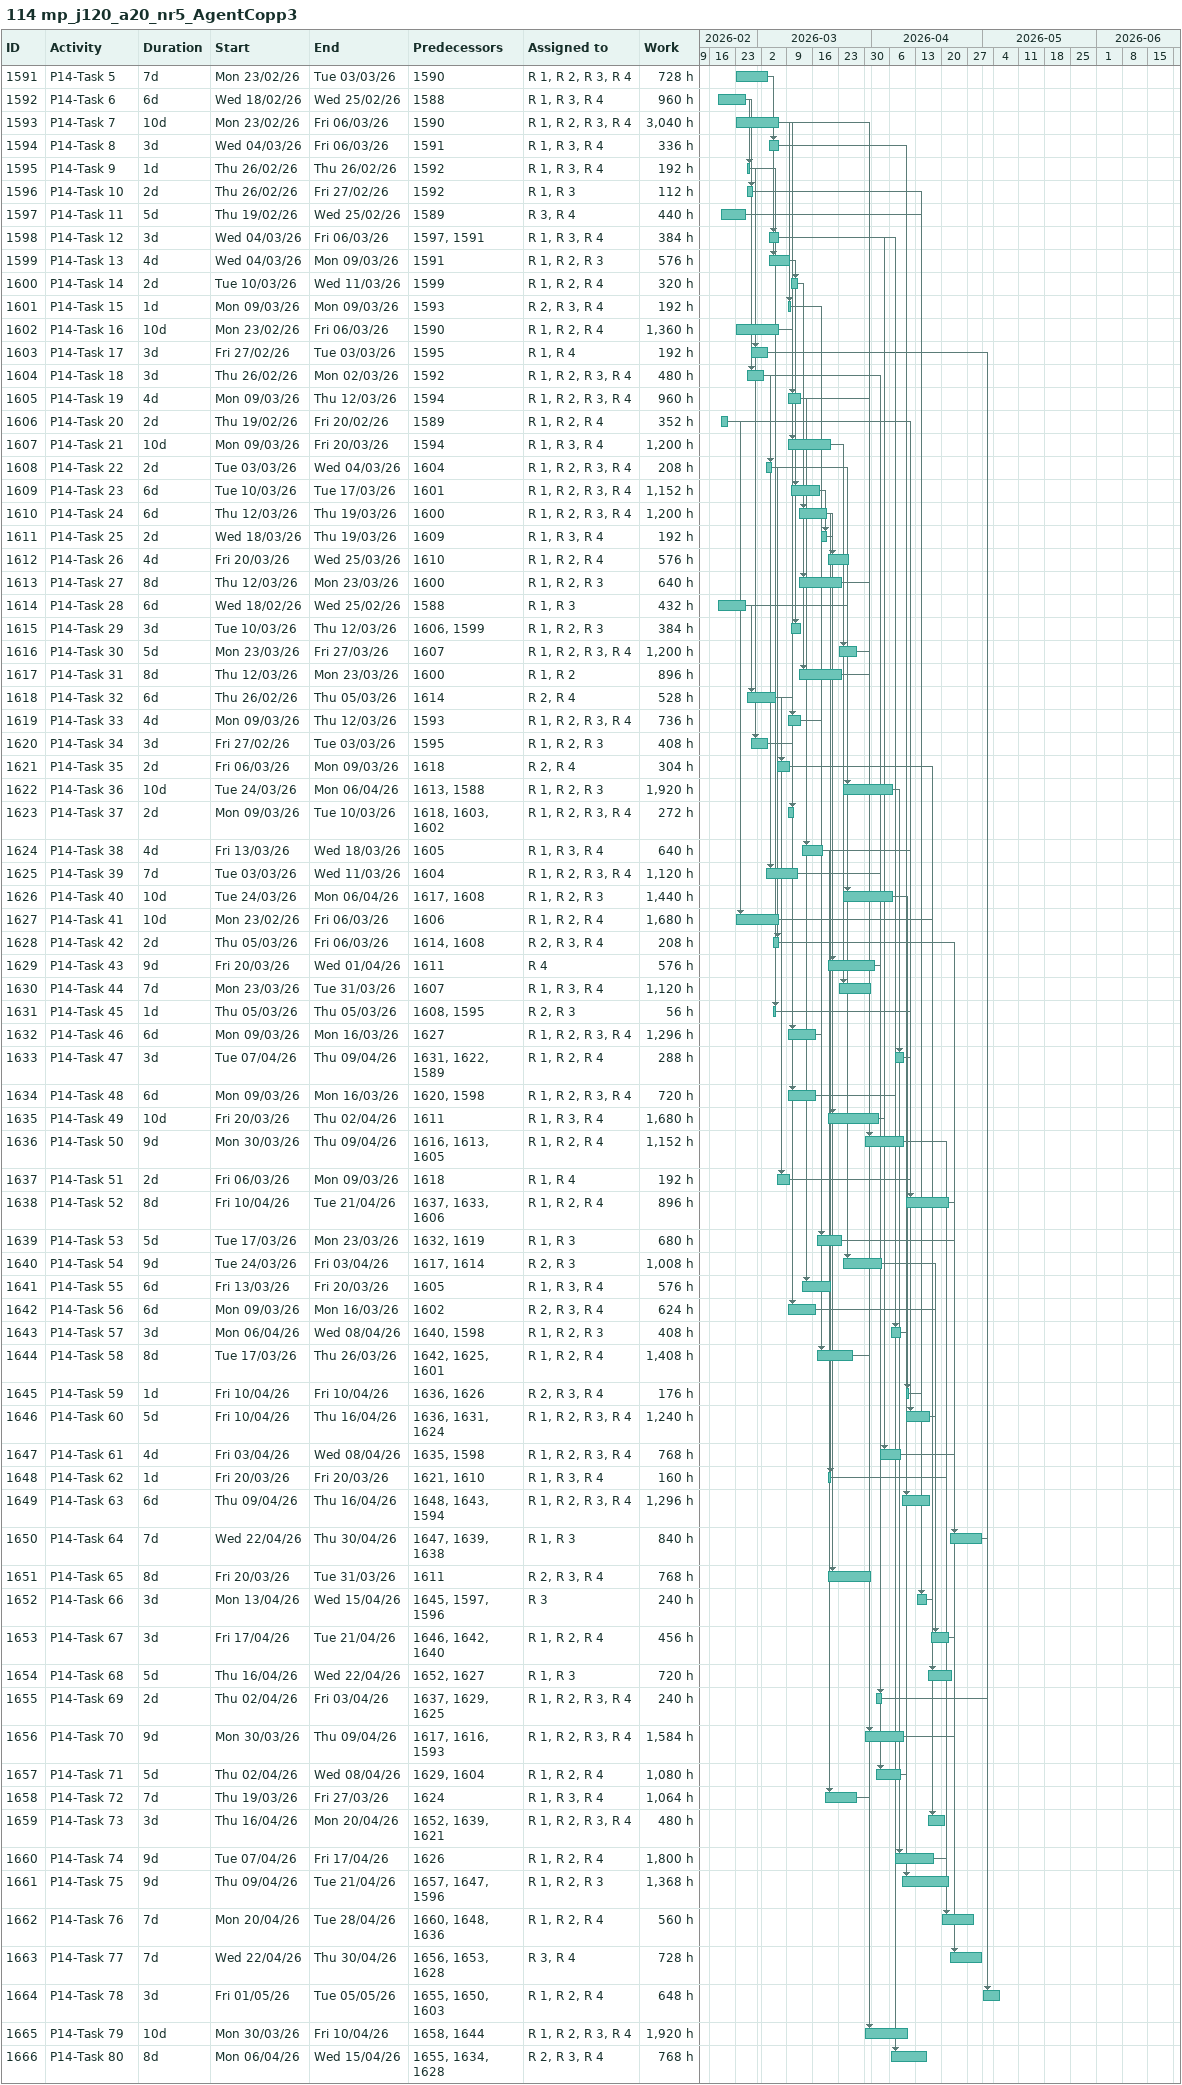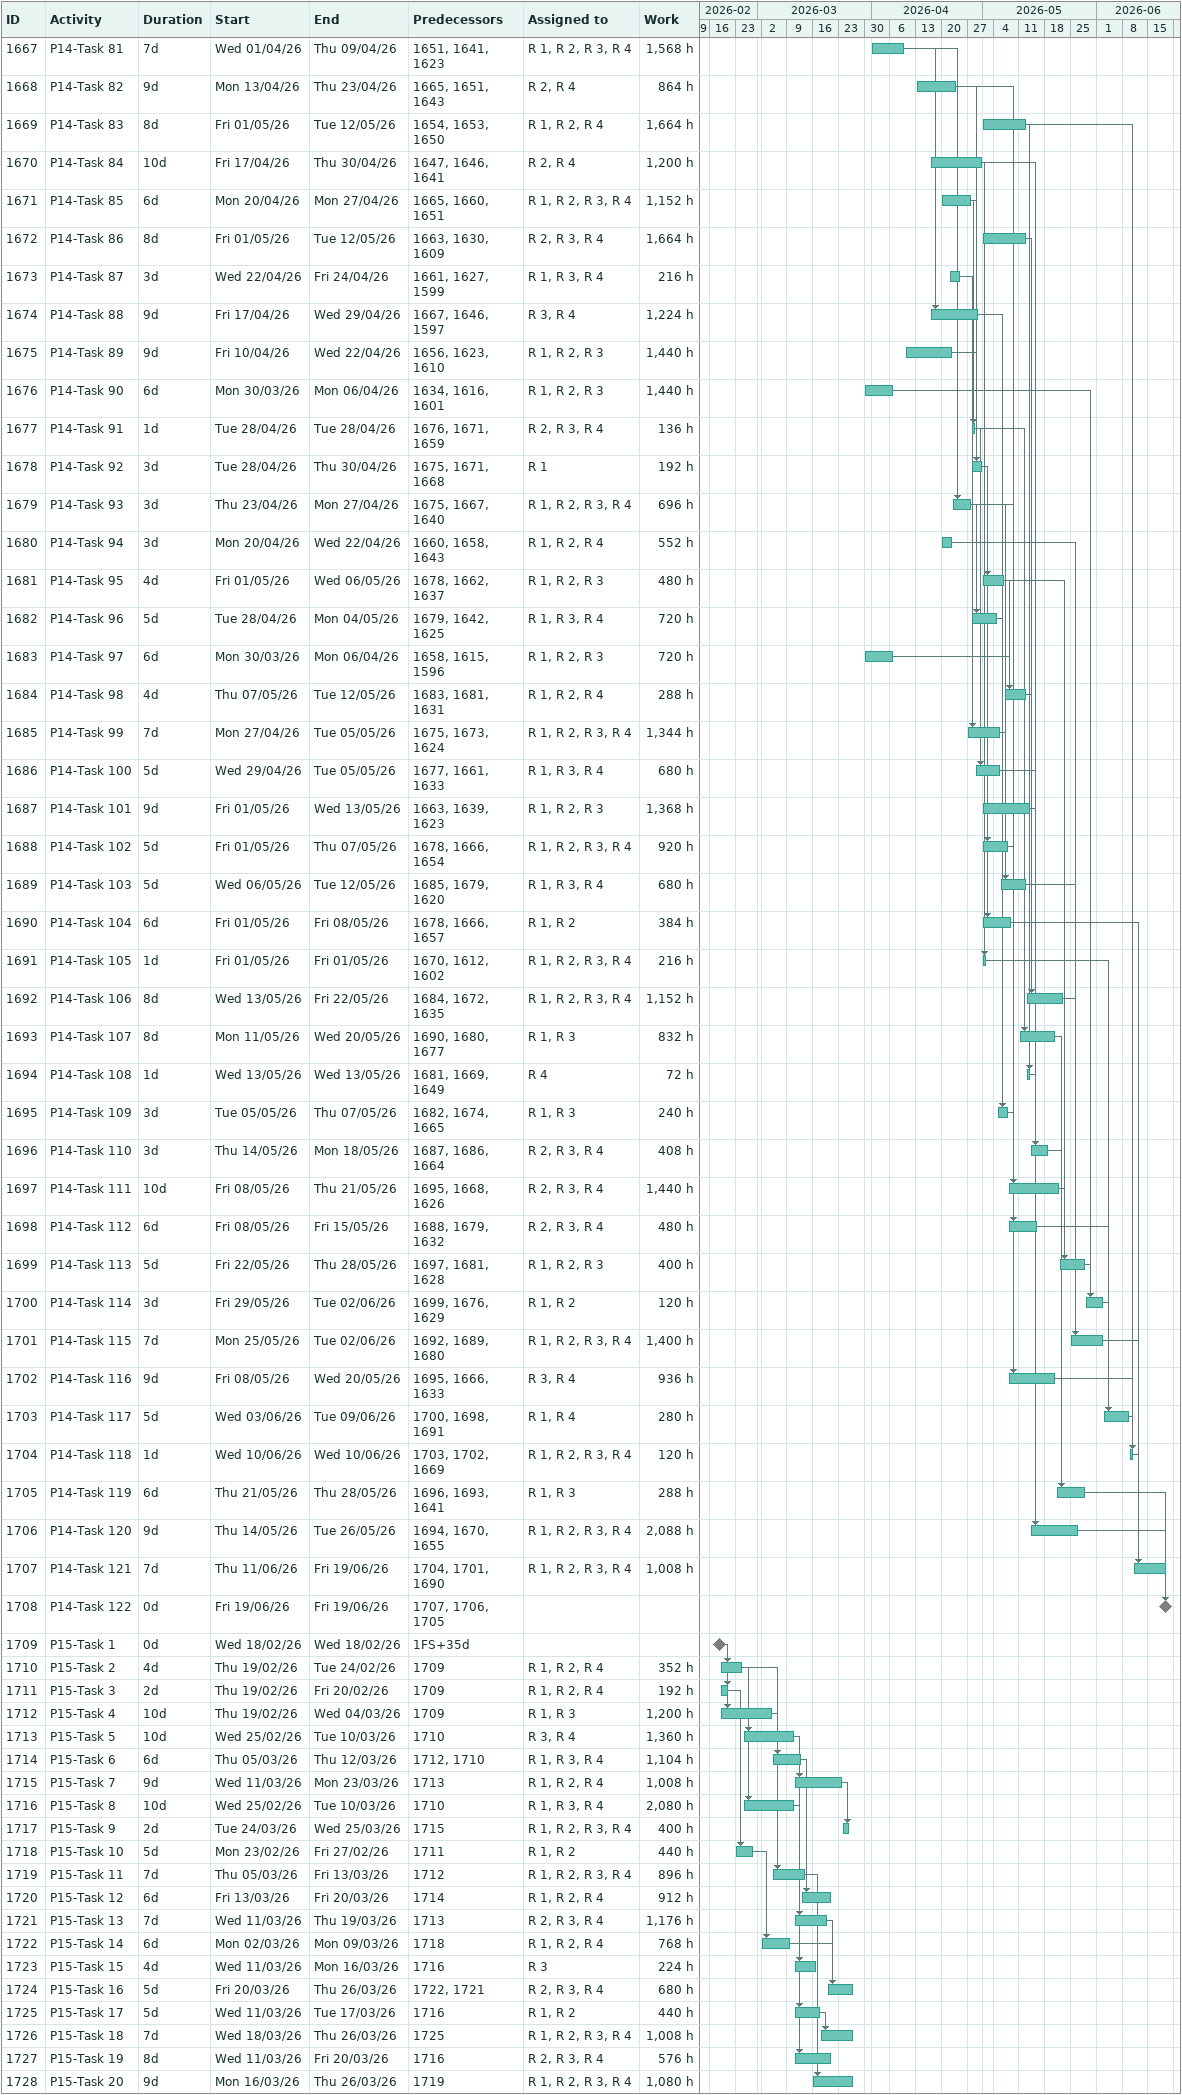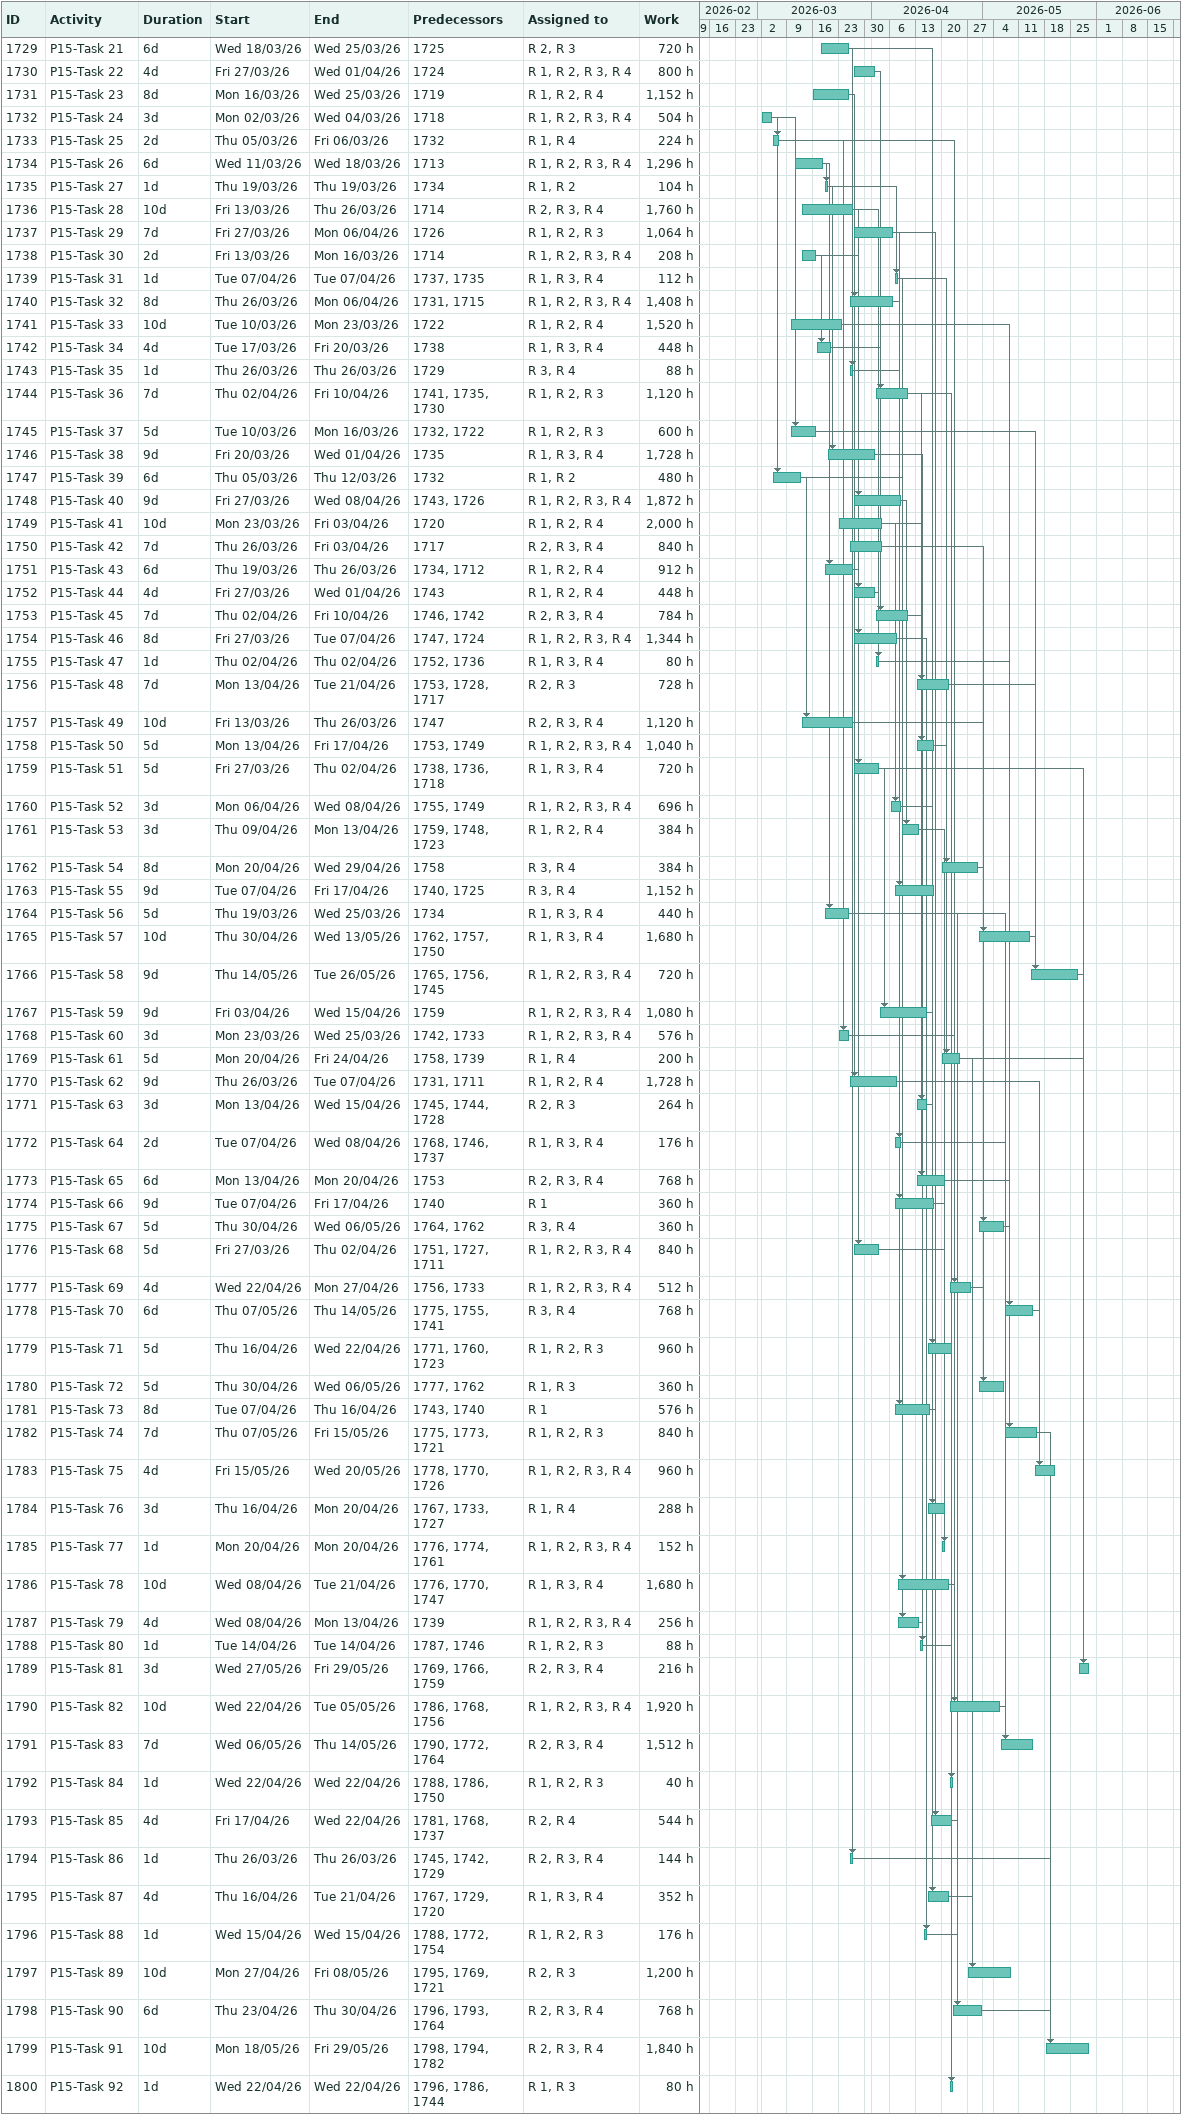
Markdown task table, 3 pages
114 mp_j120_a20_nr5_AgentCopp3

| ID | Task | Duration | Start | Finish | Predecessors | Resources | Work (h) |
|---|---|---|---|---|---|---|---|
| 1591 | P14-Task 5 | 7d | 2026-02-23 | 2026-03-03 | 1590 | R 1, R 2, R 3, R 4 | 728 |
| 1592 | P14-Task 6 | 6d | 2026-02-18 | 2026-02-25 | 1588 | R 1, R 3, R 4 | 960 |
| 1593 | P14-Task 7 | 10d | 2026-02-23 | 2026-03-06 | 1590 | R 1, R 2, R 3, R 4 | 3040 |
| 1594 | P14-Task 8 | 3d | 2026-03-04 | 2026-03-06 | 1591 | R 1, R 3, R 4 | 336 |
| 1595 | P14-Task 9 | 1d | 2026-02-26 | 2026-02-26 | 1592 | R 1, R 3, R 4 | 192 |
| 1596 | P14-Task 10 | 2d | 2026-02-26 | 2026-02-27 | 1592 | R 1, R 3 | 112 |
| 1597 | P14-Task 11 | 5d | 2026-02-19 | 2026-02-25 | 1589 | R 3, R 4 | 440 |
| 1598 | P14-Task 12 | 3d | 2026-03-04 | 2026-03-06 | 1597, 1591 | R 1, R 3, R 4 | 384 |
| 1599 | P14-Task 13 | 4d | 2026-03-04 | 2026-03-09 | 1591 | R 1, R 2, R 3 | 576 |
| 1600 | P14-Task 14 | 2d | 2026-03-10 | 2026-03-11 | 1599 | R 1, R 2, R 4 | 320 |
| 1601 | P14-Task 15 | 1d | 2026-03-09 | 2026-03-09 | 1593 | R 2, R 3, R 4 | 192 |
| 1602 | P14-Task 16 | 10d | 2026-02-23 | 2026-03-06 | 1590 | R 1, R 2, R 4 | 1360 |
| 1603 | P14-Task 17 | 3d | 2026-02-27 | 2026-03-03 | 1595 | R 1, R 4 | 192 |
| 1604 | P14-Task 18 | 3d | 2026-02-26 | 2026-03-02 | 1592 | R 1, R 2, R 3, R 4 | 480 |
| 1605 | P14-Task 19 | 4d | 2026-03-09 | 2026-03-12 | 1594 | R 1, R 2, R 3, R 4 | 960 |
| 1606 | P14-Task 20 | 2d | 2026-02-19 | 2026-02-20 | 1589 | R 1, R 2, R 4 | 352 |
| 1607 | P14-Task 21 | 10d | 2026-03-09 | 2026-03-20 | 1594 | R 1, R 3, R 4 | 1200 |
| 1608 | P14-Task 22 | 2d | 2026-03-03 | 2026-03-04 | 1604 | R 1, R 2, R 3, R 4 | 208 |
| 1609 | P14-Task 23 | 6d | 2026-03-10 | 2026-03-17 | 1601 | R 1, R 2, R 3, R 4 | 1152 |
| 1610 | P14-Task 24 | 6d | 2026-03-12 | 2026-03-19 | 1600 | R 1, R 2, R 3, R 4 | 1200 |
| 1611 | P14-Task 25 | 2d | 2026-03-18 | 2026-03-19 | 1609 | R 1, R 3, R 4 | 192 |
| 1612 | P14-Task 26 | 4d | 2026-03-20 | 2026-03-25 | 1610 | R 1, R 2, R 4 | 576 |
| 1613 | P14-Task 27 | 8d | 2026-03-12 | 2026-03-23 | 1600 | R 1, R 2, R 3 | 640 |
| 1614 | P14-Task 28 | 6d | 2026-02-18 | 2026-02-25 | 1588 | R 1, R 3 | 432 |
| 1615 | P14-Task 29 | 3d | 2026-03-10 | 2026-03-12 | 1606, 1599 | R 1, R 2, R 3 | 384 |
| 1616 | P14-Task 30 | 5d | 2026-03-23 | 2026-03-27 | 1607 | R 1, R 2, R 3, R 4 | 1200 |
| 1617 | P14-Task 31 | 8d | 2026-03-12 | 2026-03-23 | 1600 | R 1, R 2 | 896 |
| 1618 | P14-Task 32 | 6d | 2026-02-26 | 2026-03-05 | 1614 | R 2, R 4 | 528 |
| 1619 | P14-Task 33 | 4d | 2026-03-09 | 2026-03-12 | 1593 | R 1, R 2, R 3, R 4 | 736 |
| 1620 | P14-Task 34 | 3d | 2026-02-27 | 2026-03-03 | 1595 | R 1, R 2, R 3 | 408 |
| 1621 | P14-Task 35 | 2d | 2026-03-06 | 2026-03-09 | 1618 | R 2, R 4 | 304 |
| 1622 | P14-Task 36 | 10d | 2026-03-24 | 2026-04-06 | 1613, 1588 | R 1, R 2, R 3 | 1920 |
| 1623 | P14-Task 37 | 2d | 2026-03-09 | 2026-03-10 | 1618, 1603, 1602 | R 1, R 2, R 3, R 4 | 272 |
| 1624 | P14-Task 38 | 4d | 2026-03-13 | 2026-03-18 | 1605 | R 1, R 3, R 4 | 640 |
| 1625 | P14-Task 39 | 7d | 2026-03-03 | 2026-03-11 | 1604 | R 1, R 2, R 3, R 4 | 1120 |
| 1626 | P14-Task 40 | 10d | 2026-03-24 | 2026-04-06 | 1617, 1608 | R 1, R 2, R 3 | 1440 |
| 1627 | P14-Task 41 | 10d | 2026-02-23 | 2026-03-06 | 1606 | R 1, R 2, R 4 | 1680 |
| 1628 | P14-Task 42 | 2d | 2026-03-05 | 2026-03-06 | 1614, 1608 | R 2, R 3, R 4 | 208 |
| 1629 | P14-Task 43 | 9d | 2026-03-20 | 2026-04-01 | 1611 | R 4 | 576 |
| 1630 | P14-Task 44 | 7d | 2026-03-23 | 2026-03-31 | 1607 | R 1, R 3, R 4 | 1120 |
| 1631 | P14-Task 45 | 1d | 2026-03-05 | 2026-03-05 | 1608, 1595 | R 2, R 3 | 56 |
| 1632 | P14-Task 46 | 6d | 2026-03-09 | 2026-03-16 | 1627 | R 1, R 2, R 3, R 4 | 1296 |
| 1633 | P14-Task 47 | 3d | 2026-04-07 | 2026-04-09 | 1631, 1622, 1589 | R 1, R 2, R 4 | 288 |
| 1634 | P14-Task 48 | 6d | 2026-03-09 | 2026-03-16 | 1620, 1598 | R 1, R 2, R 3, R 4 | 720 |
| 1635 | P14-Task 49 | 10d | 2026-03-20 | 2026-04-02 | 1611 | R 1, R 3, R 4 | 1680 |
| 1636 | P14-Task 50 | 9d | 2026-03-30 | 2026-04-09 | 1616, 1613, 1605 | R 1, R 2, R 4 | 1152 |
| 1637 | P14-Task 51 | 2d | 2026-03-06 | 2026-03-09 | 1618 | R 1, R 4 | 192 |
| 1638 | P14-Task 52 | 8d | 2026-04-10 | 2026-04-21 | 1637, 1633, 1606 | R 1, R 2, R 4 | 896 |
| 1639 | P14-Task 53 | 5d | 2026-03-17 | 2026-03-23 | 1632, 1619 | R 1, R 3 | 680 |
| 1640 | P14-Task 54 | 9d | 2026-03-24 | 2026-04-03 | 1617, 1614 | R 2, R 3 | 1008 |
| 1641 | P14-Task 55 | 6d | 2026-03-13 | 2026-03-20 | 1605 | R 1, R 3, R 4 | 576 |
| 1642 | P14-Task 56 | 6d | 2026-03-09 | 2026-03-16 | 1602 | R 2, R 3, R 4 | 624 |
| 1643 | P14-Task 57 | 3d | 2026-04-06 | 2026-04-08 | 1640, 1598 | R 1, R 2, R 3 | 408 |
| 1644 | P14-Task 58 | 8d | 2026-03-17 | 2026-03-26 | 1642, 1625, 1601 | R 1, R 2, R 4 | 1408 |
| 1645 | P14-Task 59 | 1d | 2026-04-10 | 2026-04-10 | 1636, 1626 | R 2, R 3, R 4 | 176 |
| 1646 | P14-Task 60 | 5d | 2026-04-10 | 2026-04-16 | 1636, 1631, 1624 | R 1, R 2, R 3, R 4 | 1240 |
| 1647 | P14-Task 61 | 4d | 2026-04-03 | 2026-04-08 | 1635, 1598 | R 1, R 2, R 3, R 4 | 768 |
| 1648 | P14-Task 62 | 1d | 2026-03-20 | 2026-03-20 | 1621, 1610 | R 1, R 3, R 4 | 160 |
| 1649 | P14-Task 63 | 6d | 2026-04-09 | 2026-04-16 | 1648, 1643, 1594 | R 1, R 2, R 3, R 4 | 1296 |
| 1650 | P14-Task 64 | 7d | 2026-04-22 | 2026-04-30 | 1647, 1639, 1638 | R 1, R 3 | 840 |
| 1651 | P14-Task 65 | 8d | 2026-03-20 | 2026-03-31 | 1611 | R 2, R 3, R 4 | 768 |
| 1652 | P14-Task 66 | 3d | 2026-04-13 | 2026-04-15 | 1645, 1597, 1596 | R 3 | 240 |
| 1653 | P14-Task 67 | 3d | 2026-04-17 | 2026-04-21 | 1646, 1642, 1640 | R 1, R 2, R 4 | 456 |
| 1654 | P14-Task 68 | 5d | 2026-04-16 | 2026-04-22 | 1652, 1627 | R 1, R 3 | 720 |
| 1655 | P14-Task 69 | 2d | 2026-04-02 | 2026-04-03 | 1637, 1629, 1625 | R 1, R 2, R 3, R 4 | 240 |
| 1656 | P14-Task 70 | 9d | 2026-03-30 | 2026-04-09 | 1617, 1616, 1593 | R 1, R 2, R 3, R 4 | 1584 |
| 1657 | P14-Task 71 | 5d | 2026-04-02 | 2026-04-08 | 1629, 1604 | R 1, R 2, R 4 | 1080 |
| 1658 | P14-Task 72 | 7d | 2026-03-19 | 2026-03-27 | 1624 | R 1, R 3, R 4 | 1064 |
| 1659 | P14-Task 73 | 3d | 2026-04-16 | 2026-04-20 | 1652, 1639, 1621 | R 1, R 2, R 3, R 4 | 480 |
| 1660 | P14-Task 74 | 9d | 2026-04-07 | 2026-04-17 | 1626 | R 1, R 2, R 4 | 1800 |
| 1661 | P14-Task 75 | 9d | 2026-04-09 | 2026-04-21 | 1657, 1647, 1596 | R 1, R 2, R 3 | 1368 |
| 1662 | P14-Task 76 | 7d | 2026-04-20 | 2026-04-28 | 1660, 1648, 1636 | R 1, R 2, R 4 | 560 |
| 1663 | P14-Task 77 | 7d | 2026-04-22 | 2026-04-30 | 1656, 1653, 1628 | R 3, R 4 | 728 |
| 1664 | P14-Task 78 | 3d | 2026-05-01 | 2026-05-05 | 1655, 1650, 1603 | R 1, R 2, R 4 | 648 |
| 1665 | P14-Task 79 | 10d | 2026-03-30 | 2026-04-10 | 1658, 1644 | R 1, R 2, R 3, R 4 | 1920 |
| 1666 | P14-Task 80 | 8d | 2026-04-06 | 2026-04-15 | 1655, 1634, 1628 | R 2, R 3, R 4 | 768 |
| 1667 | P14-Task 81 | 7d | 2026-04-01 | 2026-04-09 | 1651, 1641, 1623 | R 1, R 2, R 3, R 4 | 1568 |
| 1668 | P14-Task 82 | 9d | 2026-04-13 | 2026-04-23 | 1665, 1651, 1643 | R 2, R 4 | 864 |
| 1669 | P14-Task 83 | 8d | 2026-05-01 | 2026-05-12 | 1654, 1653, 1650 | R 1, R 2, R 4 | 1664 |
| 1670 | P14-Task 84 | 10d | 2026-04-17 | 2026-04-30 | 1647, 1646, 1641 | R 2, R 4 | 1200 |
| 1671 | P14-Task 85 | 6d | 2026-04-20 | 2026-04-27 | 1665, 1660, 1651 | R 1, R 2, R 3, R 4 | 1152 |
| 1672 | P14-Task 86 | 8d | 2026-05-01 | 2026-05-12 | 1663, 1630, 1609 | R 2, R 3, R 4 | 1664 |
| 1673 | P14-Task 87 | 3d | 2026-04-22 | 2026-04-24 | 1661, 1627, 1599 | R 1, R 3, R 4 | 216 |
| 1674 | P14-Task 88 | 9d | 2026-04-17 | 2026-04-29 | 1667, 1646, 1597 | R 3, R 4 | 1224 |
| 1675 | P14-Task 89 | 9d | 2026-04-10 | 2026-04-22 | 1656, 1623, 1610 | R 1, R 2, R 3 | 1440 |
| 1676 | P14-Task 90 | 6d | 2026-03-30 | 2026-04-06 | 1634, 1616, 1601 | R 1, R 2, R 3 | 1440 |
| 1677 | P14-Task 91 | 1d | 2026-04-28 | 2026-04-28 | 1676, 1671, 1659 | R 2, R 3, R 4 | 136 |
| 1678 | P14-Task 92 | 3d | 2026-04-28 | 2026-04-30 | 1675, 1671, 1668 | R 1 | 192 |
| 1679 | P14-Task 93 | 3d | 2026-04-23 | 2026-04-27 | 1675, 1667, 1640 | R 1, R 2, R 3, R 4 | 696 |
| 1680 | P14-Task 94 | 3d | 2026-04-20 | 2026-04-22 | 1660, 1658, 1643 | R 1, R 2, R 4 | 552 |
| 1681 | P14-Task 95 | 4d | 2026-05-01 | 2026-05-06 | 1678, 1662, 1637 | R 1, R 2, R 3 | 480 |
| 1682 | P14-Task 96 | 5d | 2026-04-28 | 2026-05-04 | 1679, 1642, 1625 | R 1, R 3, R 4 | 720 |
| 1683 | P14-Task 97 | 6d | 2026-03-30 | 2026-04-06 | 1658, 1615, 1596 | R 1, R 2, R 3 | 720 |
| 1684 | P14-Task 98 | 4d | 2026-05-07 | 2026-05-12 | 1683, 1681, 1631 | R 1, R 2, R 4 | 288 |
| 1685 | P14-Task 99 | 7d | 2026-04-27 | 2026-05-05 | 1675, 1673, 1624 | R 1, R 2, R 3, R 4 | 1344 |
| 1686 | P14-Task 100 | 5d | 2026-04-29 | 2026-05-05 | 1677, 1661, 1633 | R 1, R 3, R 4 | 680 |
| 1687 | P14-Task 101 | 9d | 2026-05-01 | 2026-05-13 | 1663, 1639, 1623 | R 1, R 2, R 3 | 1368 |
| 1688 | P14-Task 102 | 5d | 2026-05-01 | 2026-05-07 | 1678, 1666, 1654 | R 1, R 2, R 3, R 4 | 920 |
| 1689 | P14-Task 103 | 5d | 2026-05-06 | 2026-05-12 | 1685, 1679, 1620 | R 1, R 3, R 4 | 680 |
| 1690 | P14-Task 104 | 6d | 2026-05-01 | 2026-05-08 | 1678, 1666, 1657 | R 1, R 2 | 384 |
| 1691 | P14-Task 105 | 1d | 2026-05-01 | 2026-05-01 | 1670, 1612, 1602 | R 1, R 2, R 3, R 4 | 216 |
| 1692 | P14-Task 106 | 8d | 2026-05-13 | 2026-05-22 | 1684, 1672, 1635 | R 1, R 2, R 3, R 4 | 1152 |
| 1693 | P14-Task 107 | 8d | 2026-05-11 | 2026-05-20 | 1690, 1680, 1677 | R 1, R 3 | 832 |
| 1694 | P14-Task 108 | 1d | 2026-05-13 | 2026-05-13 | 1681, 1669, 1649 | R 4 | 72 |
| 1695 | P14-Task 109 | 3d | 2026-05-05 | 2026-05-07 | 1682, 1674, 1665 | R 1, R 3 | 240 |
| 1696 | P14-Task 110 | 3d | 2026-05-14 | 2026-05-18 | 1687, 1686, 1664 | R 2, R 3, R 4 | 408 |
| 1697 | P14-Task 111 | 10d | 2026-05-08 | 2026-05-21 | 1695, 1668, 1626 | R 2, R 3, R 4 | 1440 |
| 1698 | P14-Task 112 | 6d | 2026-05-08 | 2026-05-15 | 1688, 1679, 1632 | R 2, R 3, R 4 | 480 |
| 1699 | P14-Task 113 | 5d | 2026-05-22 | 2026-05-28 | 1697, 1681, 1628 | R 1, R 2, R 3 | 400 |
| 1700 | P14-Task 114 | 3d | 2026-05-29 | 2026-06-02 | 1699, 1676, 1629 | R 1, R 2 | 120 |
| 1701 | P14-Task 115 | 7d | 2026-05-25 | 2026-06-02 | 1692, 1689, 1680 | R 1, R 2, R 3, R 4 | 1400 |
| 1702 | P14-Task 116 | 9d | 2026-05-08 | 2026-05-20 | 1695, 1666, 1633 | R 3, R 4 | 936 |
| 1703 | P14-Task 117 | 5d | 2026-06-03 | 2026-06-09 | 1700, 1698, 1691 | R 1, R 4 | 280 |
| 1704 | P14-Task 118 | 1d | 2026-06-10 | 2026-06-10 | 1703, 1702, 1669 | R 1, R 2, R 3, R 4 | 120 |
| 1705 | P14-Task 119 | 6d | 2026-05-21 | 2026-05-28 | 1696, 1693, 1641 | R 1, R 3 | 288 |
| 1706 | P14-Task 120 | 9d | 2026-05-14 | 2026-05-26 | 1694, 1670, 1655 | R 1, R 2, R 3, R 4 | 2088 |
| 1707 | P14-Task 121 | 7d | 2026-06-11 | 2026-06-19 | 1704, 1701, 1690 | R 1, R 2, R 3, R 4 | 1008 |
| 1708 | P14-Task 122 | 0d | 2026-06-19 | 2026-06-19 | 1707, 1706, 1705 |  |  |
| 1709 | P15-Task 1 | 0d | 2026-02-18 | 2026-02-18 | 1FS+35d |  |  |
| 1710 | P15-Task 2 | 4d | 2026-02-19 | 2026-02-24 | 1709 | R 1, R 2, R 4 | 352 |
| 1711 | P15-Task 3 | 2d | 2026-02-19 | 2026-02-20 | 1709 | R 1, R 2, R 4 | 192 |
| 1712 | P15-Task 4 | 10d | 2026-02-19 | 2026-03-04 | 1709 | R 1, R 3 | 1200 |
| 1713 | P15-Task 5 | 10d | 2026-02-25 | 2026-03-10 | 1710 | R 3, R 4 | 1360 |
| 1714 | P15-Task 6 | 6d | 2026-03-05 | 2026-03-12 | 1712, 1710 | R 1, R 3, R 4 | 1104 |
| 1715 | P15-Task 7 | 9d | 2026-03-11 | 2026-03-23 | 1713 | R 1, R 2, R 4 | 1008 |
| 1716 | P15-Task 8 | 10d | 2026-02-25 | 2026-03-10 | 1710 | R 1, R 3, R 4 | 2080 |
| 1717 | P15-Task 9 | 2d | 2026-03-24 | 2026-03-25 | 1715 | R 1, R 2, R 3, R 4 | 400 |
| 1718 | P15-Task 10 | 5d | 2026-02-23 | 2026-02-27 | 1711 | R 1, R 2 | 440 |
| 1719 | P15-Task 11 | 7d | 2026-03-05 | 2026-03-13 | 1712 | R 1, R 2, R 3, R 4 | 896 |
| 1720 | P15-Task 12 | 6d | 2026-03-13 | 2026-03-20 | 1714 | R 1, R 2, R 4 | 912 |
| 1721 | P15-Task 13 | 7d | 2026-03-11 | 2026-03-19 | 1713 | R 2, R 3, R 4 | 1176 |
| 1722 | P15-Task 14 | 6d | 2026-03-02 | 2026-03-09 | 1718 | R 1, R 2, R 4 | 768 |
| 1723 | P15-Task 15 | 4d | 2026-03-11 | 2026-03-16 | 1716 | R 3 | 224 |
| 1724 | P15-Task 16 | 5d | 2026-03-20 | 2026-03-26 | 1722, 1721 | R 2, R 3, R 4 | 680 |
| 1725 | P15-Task 17 | 5d | 2026-03-11 | 2026-03-17 | 1716 | R 1, R 2 | 440 |
| 1726 | P15-Task 18 | 7d | 2026-03-18 | 2026-03-26 | 1725 | R 1, R 2, R 3, R 4 | 1008 |
| 1727 | P15-Task 19 | 8d | 2026-03-11 | 2026-03-20 | 1716 | R 2, R 3, R 4 | 576 |
| 1728 | P15-Task 20 | 9d | 2026-03-16 | 2026-03-26 | 1719 | R 1, R 2, R 3, R 4 | 1080 |
| 1729 | P15-Task 21 | 6d | 2026-03-18 | 2026-03-25 | 1725 | R 2, R 3 | 720 |
| 1730 | P15-Task 22 | 4d | 2026-03-27 | 2026-04-01 | 1724 | R 1, R 2, R 3, R 4 | 800 |
| 1731 | P15-Task 23 | 8d | 2026-03-16 | 2026-03-25 | 1719 | R 1, R 2, R 4 | 1152 |
| 1732 | P15-Task 24 | 3d | 2026-03-02 | 2026-03-04 | 1718 | R 1, R 2, R 3, R 4 | 504 |
| 1733 | P15-Task 25 | 2d | 2026-03-05 | 2026-03-06 | 1732 | R 1, R 4 | 224 |
| 1734 | P15-Task 26 | 6d | 2026-03-11 | 2026-03-18 | 1713 | R 1, R 2, R 3, R 4 | 1296 |
| 1735 | P15-Task 27 | 1d | 2026-03-19 | 2026-03-19 | 1734 | R 1, R 2 | 104 |
| 1736 | P15-Task 28 | 10d | 2026-03-13 | 2026-03-26 | 1714 | R 2, R 3, R 4 | 1760 |
| 1737 | P15-Task 29 | 7d | 2026-03-27 | 2026-04-06 | 1726 | R 1, R 2, R 3 | 1064 |
| 1738 | P15-Task 30 | 2d | 2026-03-13 | 2026-03-16 | 1714 | R 1, R 2, R 3, R 4 | 208 |
| 1739 | P15-Task 31 | 1d | 2026-04-07 | 2026-04-07 | 1737, 1735 | R 1, R 3, R 4 | 112 |
| 1740 | P15-Task 32 | 8d | 2026-03-26 | 2026-04-06 | 1731, 1715 | R 1, R 2, R 3, R 4 | 1408 |
| 1741 | P15-Task 33 | 10d | 2026-03-10 | 2026-03-23 | 1722 | R 1, R 2, R 4 | 1520 |
| 1742 | P15-Task 34 | 4d | 2026-03-17 | 2026-03-20 | 1738 | R 1, R 3, R 4 | 448 |
| 1743 | P15-Task 35 | 1d | 2026-03-26 | 2026-03-26 | 1729 | R 3, R 4 | 88 |
| 1744 | P15-Task 36 | 7d | 2026-04-02 | 2026-04-10 | 1741, 1735, 1730 | R 1, R 2, R 3 | 1120 |
| 1745 | P15-Task 37 | 5d | 2026-03-10 | 2026-03-16 | 1732, 1722 | R 1, R 2, R 3 | 600 |
| 1746 | P15-Task 38 | 9d | 2026-03-20 | 2026-04-01 | 1735 | R 1, R 3, R 4 | 1728 |
| 1747 | P15-Task 39 | 6d | 2026-03-05 | 2026-03-12 | 1732 | R 1, R 2 | 480 |
| 1748 | P15-Task 40 | 9d | 2026-03-27 | 2026-04-08 | 1743, 1726 | R 1, R 2, R 3, R 4 | 1872 |
| 1749 | P15-Task 41 | 10d | 2026-03-23 | 2026-04-03 | 1720 | R 1, R 2, R 4 | 2000 |
| 1750 | P15-Task 42 | 7d | 2026-03-26 | 2026-04-03 | 1717 | R 2, R 3, R 4 | 840 |
| 1751 | P15-Task 43 | 6d | 2026-03-19 | 2026-03-26 | 1734, 1712 | R 1, R 2, R 4 | 912 |
| 1752 | P15-Task 44 | 4d | 2026-03-27 | 2026-04-01 | 1743 | R 1, R 2, R 4 | 448 |
| 1753 | P15-Task 45 | 7d | 2026-04-02 | 2026-04-10 | 1746, 1742 | R 2, R 3, R 4 | 784 |
| 1754 | P15-Task 46 | 8d | 2026-03-27 | 2026-04-07 | 1747, 1724 | R 1, R 2, R 3, R 4 | 1344 |
| 1755 | P15-Task 47 | 1d | 2026-04-02 | 2026-04-02 | 1752, 1736 | R 1, R 3, R 4 | 80 |
| 1756 | P15-Task 48 | 7d | 2026-04-13 | 2026-04-21 | 1753, 1728, 1717 | R 2, R 3 | 728 |
| 1757 | P15-Task 49 | 10d | 2026-03-13 | 2026-03-26 | 1747 | R 2, R 3, R 4 | 1120 |
| 1758 | P15-Task 50 | 5d | 2026-04-13 | 2026-04-17 | 1753, 1749 | R 1, R 2, R 3, R 4 | 1040 |
| 1759 | P15-Task 51 | 5d | 2026-03-27 | 2026-04-02 | 1738, 1736, 1718 | R 1, R 3, R 4 | 720 |
| 1760 | P15-Task 52 | 3d | 2026-04-06 | 2026-04-08 | 1755, 1749 | R 1, R 2, R 3, R 4 | 696 |
| 1761 | P15-Task 53 | 3d | 2026-04-09 | 2026-04-13 | 1759, 1748, 1723 | R 1, R 2, R 4 | 384 |
| 1762 | P15-Task 54 | 8d | 2026-04-20 | 2026-04-29 | 1758 | R 3, R 4 | 384 |
| 1763 | P15-Task 55 | 9d | 2026-04-07 | 2026-04-17 | 1740, 1725 | R 3, R 4 | 1152 |
| 1764 | P15-Task 56 | 5d | 2026-03-19 | 2026-03-25 | 1734 | R 1, R 3, R 4 | 440 |
| 1765 | P15-Task 57 | 10d | 2026-04-30 | 2026-05-13 | 1762, 1757, 1750 | R 1, R 3, R 4 | 1680 |
| 1766 | P15-Task 58 | 9d | 2026-05-14 | 2026-05-26 | 1765, 1756, 1745 | R 1, R 2, R 3, R 4 | 720 |
| 1767 | P15-Task 59 | 9d | 2026-04-03 | 2026-04-15 | 1759 | R 1, R 2, R 3, R 4 | 1080 |
| 1768 | P15-Task 60 | 3d | 2026-03-23 | 2026-03-25 | 1742, 1733 | R 1, R 2, R 3, R 4 | 576 |
| 1769 | P15-Task 61 | 5d | 2026-04-20 | 2026-04-24 | 1758, 1739 | R 1, R 4 | 200 |
| 1770 | P15-Task 62 | 9d | 2026-03-26 | 2026-04-07 | 1731, 1711 | R 1, R 2, R 4 | 1728 |
| 1771 | P15-Task 63 | 3d | 2026-04-13 | 2026-04-15 | 1745, 1744, 1728 | R 2, R 3 | 264 |
| 1772 | P15-Task 64 | 2d | 2026-04-07 | 2026-04-08 | 1768, 1746, 1737 | R 1, R 3, R 4 | 176 |
| 1773 | P15-Task 65 | 6d | 2026-04-13 | 2026-04-20 | 1753 | R 2, R 3, R 4 | 768 |
| 1774 | P15-Task 66 | 9d | 2026-04-07 | 2026-04-17 | 1740 | R 1 | 360 |
| 1775 | P15-Task 67 | 5d | 2026-04-30 | 2026-05-06 | 1764, 1762 | R 3, R 4 | 360 |
| 1776 | P15-Task 68 | 5d | 2026-03-27 | 2026-04-02 | 1751, 1727, 1711 | R 1, R 2, R 3, R 4 | 840 |
| 1777 | P15-Task 69 | 4d | 2026-04-22 | 2026-04-27 | 1756, 1733 | R 1, R 2, R 3, R 4 | 512 |
| 1778 | P15-Task 70 | 6d | 2026-05-07 | 2026-05-14 | 1775, 1755, 1741 | R 3, R 4 | 768 |
| 1779 | P15-Task 71 | 5d | 2026-04-16 | 2026-04-22 | 1771, 1760, 1723 | R 1, R 2, R 3 | 960 |
| 1780 | P15-Task 72 | 5d | 2026-04-30 | 2026-05-06 | 1777, 1762 | R 1, R 3 | 360 |
| 1781 | P15-Task 73 | 8d | 2026-04-07 | 2026-04-16 | 1743, 1740 | R 1 | 576 |
| 1782 | P15-Task 74 | 7d | 2026-05-07 | 2026-05-15 | 1775, 1773, 1721 | R 1, R 2, R 3 | 840 |
| 1783 | P15-Task 75 | 4d | 2026-05-15 | 2026-05-20 | 1778, 1770, 1726 | R 1, R 2, R 3, R 4 | 960 |
| 1784 | P15-Task 76 | 3d | 2026-04-16 | 2026-04-20 | 1767, 1733, 1727 | R 1, R 4 | 288 |
| 1785 | P15-Task 77 | 1d | 2026-04-20 | 2026-04-20 | 1776, 1774, 1761 | R 1, R 2, R 3, R 4 | 152 |
| 1786 | P15-Task 78 | 10d | 2026-04-08 | 2026-04-21 | 1776, 1770, 1747 | R 1, R 3, R 4 | 1680 |
| 1787 | P15-Task 79 | 4d | 2026-04-08 | 2026-04-13 | 1739 | R 1, R 2, R 3, R 4 | 256 |
| 1788 | P15-Task 80 | 1d | 2026-04-14 | 2026-04-14 | 1787, 1746 | R 1, R 2, R 3 | 88 |
| 1789 | P15-Task 81 | 3d | 2026-05-27 | 2026-05-29 | 1769, 1766, 1759 | R 2, R 3, R 4 | 216 |
| 1790 | P15-Task 82 | 10d | 2026-04-22 | 2026-05-05 | 1786, 1768, 1756 | R 1, R 2, R 3, R 4 | 1920 |
| 1791 | P15-Task 83 | 7d | 2026-05-06 | 2026-05-14 | 1790, 1772, 1764 | R 2, R 3, R 4 | 1512 |
| 1792 | P15-Task 84 | 1d | 2026-04-22 | 2026-04-22 | 1788, 1786, 1750 | R 1, R 2, R 3 | 40 |
| 1793 | P15-Task 85 | 4d | 2026-04-17 | 2026-04-22 | 1781, 1768, 1737 | R 2, R 4 | 544 |
| 1794 | P15-Task 86 | 1d | 2026-03-26 | 2026-03-26 | 1745, 1742, 1729 | R 2, R 3, R 4 | 144 |
| 1795 | P15-Task 87 | 4d | 2026-04-16 | 2026-04-21 | 1767, 1729, 1720 | R 1, R 3, R 4 | 352 |
| 1796 | P15-Task 88 | 1d | 2026-04-15 | 2026-04-15 | 1788, 1772, 1754 | R 1, R 2, R 3 | 176 |
| 1797 | P15-Task 89 | 10d | 2026-04-27 | 2026-05-08 | 1795, 1769, 1721 | R 2, R 3 | 1200 |
| 1798 | P15-Task 90 | 6d | 2026-04-23 | 2026-04-30 | 1796, 1793, 1764 | R 2, R 3, R 4 | 768 |
| 1799 | P15-Task 91 | 10d | 2026-05-18 | 2026-05-29 | 1798, 1794, 1782 | R 2, R 3, R 4 | 1840 |
| 1800 | P15-Task 92 | 1d | 2026-04-22 | 2026-04-22 | 1796, 1786, 1744 | R 1, R 3 | 80 |
